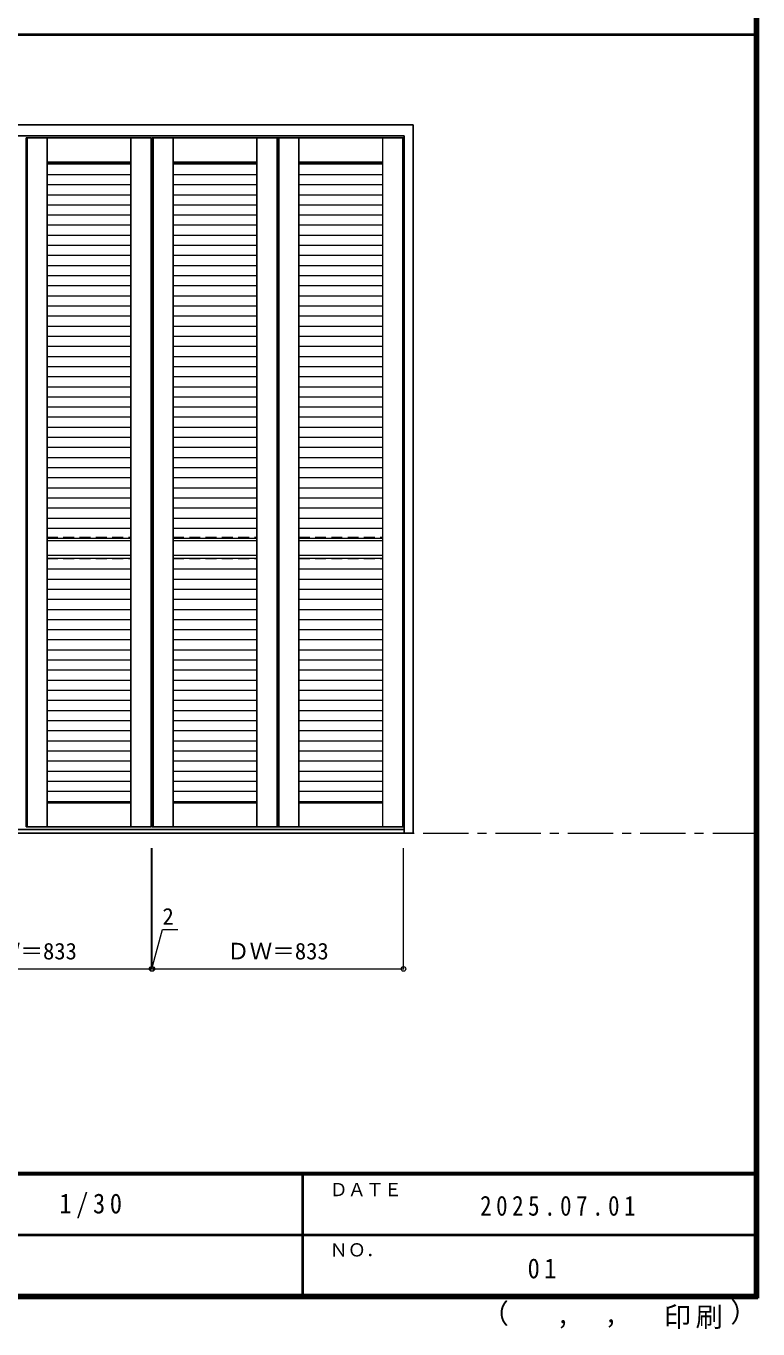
# Model space of a CAD drawing. Units: millimetres, scale not verified. Extents: x -6000 to 5700, y -4307 to 4260.
# Drawn here: x 3273 to 5700, y -4307 to 12 of the extents above; entities that cross this region are included whole.
import ezdxf
from ezdxf.enums import TextEntityAlignment as Align

# ---------------------------------------------------------------- set-up
doc = ezdxf.new("R2010")
doc.units = ezdxf.units.MM
doc.header["$LTSCALE"] = 30
doc.header["$PDMODE"] = 32
doc.header["$PDSIZE"] = 15
doc.linetypes.add('CHAIN1', pattern=[8, 5, -1, 1, -1])
doc.linetypes.add('DASHED1', pattern=[1.8, 1.2, -0.6])
for name, color, linetype, lineweight in [('0-1_通り芯', 7, 'CHAIN1', 18), ('0-2_扉', 3, 'Continuous', 25), ('0-3_仕上げ', 7, 'Continuous', 18), ('0-4_枠', 3, 'Continuous', 25), ('0-B_寸法', 4, 'Continuous', 9), ('F-1_枠', 6, 'Continuous', 40)]:
    doc.layers.add(name, color=color, linetype=linetype, lineweight=lineweight)
doc.layers.add('F-A_文字', color=7, linetype='Continuous')
doc.styles.add('ＭＳ ゴシック', font='')
doc.styles.get('ＭＳ ゴシック').set_extended_font_data('MS Gothic')

msp = doc.modelspace()

# ---------------------------------------------------------------- linework, layer by layer
at = {"layer": '0-1_通り芯'}
msp.add_line((-5490, -2663.5), (5700, -2663.5), dxfattribs=at)
at = {"layer": '0-2_扉'}
for p, q in [((3273.76, -359), (3273.76, -2643)), ((3273.76, -359), (3689.76, -359)), ((3689.76, -359), (3689.76, -2643)), ((3691.76, -359), (3691.76, -2643)), ((3691.76, -359), (4107.76, -359)), ((4107.76, -359), (4107.76, -2643)), ((4108.76, -359), (4524.76, -359)), ((4108.76, -359), (4108.76, -2643)), ((4524.76, -359), (4524.76, -2643)), ((3273.76, -2643), (3689.76, -2643)), ((3691.76, -2643), (4107.76, -2643)), ((4108.76, -2643), (4524.76, -2643))]:
    msp.add_line(p, q, dxfattribs=at)
at = {"layer": '0-3_仕上げ'}
for p, q in [((3276.76, -359), (3276.76, -2643)), ((3341.76, -359), (3341.76, -2643)), ((3342.76, -359), (3342.76, -2643)), ((3620.76, -2643), (3620.76, -359)), ((3621.76, -2643), (3621.76, -359)), ((3686.76, -359), (3686.76, -2643)), ((3689.76, -2643), (3689.76, -359)), ((3694.76, -359), (3694.76, -2643)), ((3759.76, -359), (3759.76, -2643)), ((3760.76, -359), (3760.76, -2643)), ((4038.76, -2643), (4038.76, -359)), ((4039.76, -2643), (4039.76, -359)), ((4104.76, -359), (4104.76, -2643)), ((4107.76, -2643), (4107.76, -359)), ((4111.76, -359), (4111.76, -2643)), ((4176.76, -359), (4176.76, -2643)), ((4177.76, -359), (4177.76, -2643)), ((4455.76, -2643), (4455.76, -359)), ((4456.76, -2643), (4456.76, -359)), ((4521.76, -359), (4521.76, -2643)), ((4524.76, -2643), (4524.76, -359)), ((3620.76, -439), (3342.76, -439)), ((3620.76, -442), (3342.76, -442)), ((3342.76, -444.96), (3620.76, -444.96)), ((4038.76, -439), (3760.76, -439)), ((4038.76, -442), (3760.76, -442)), ((3760.76, -444.96), (4038.76, -444.96)), ((4455.76, -439), (4177.76, -439)), ((4455.76, -442), (4177.76, -442)), ((4177.76, -444.96), (4455.76, -444.96)), ((3620.76, -481.03), (3342.76, -481.03)), ((3620.76, -514.53), (3342.76, -514.53)), ((4038.76, -481.03), (3760.76, -481.03)), ((4038.76, -514.53), (3760.76, -514.53)), ((4455.76, -481.03), (4177.76, -481.03)), ((4455.76, -514.53), (4177.76, -514.53)), ((3620.76, -548.03), (3342.76, -548.03)), ((4038.76, -548.03), (3760.76, -548.03)), ((4455.76, -548.03), (4177.76, -548.03)), ((3620.76, -581.53), (3342.76, -581.53)), ((4038.76, -581.53), (3760.76, -581.53)), ((4455.76, -581.53), (4177.76, -581.53)), ((3620.76, -615.03), (3342.76, -615.03)), ((4038.76, -615.03), (3760.76, -615.03)), ((4455.76, -615.03), (4177.76, -615.03)), ((3620.76, -648.53), (3342.76, -648.53)), ((3620.76, -682.03), (3342.76, -682.03)), ((4038.76, -648.53), (3760.76, -648.53)), ((4038.76, -682.03), (3760.76, -682.03)), ((4455.76, -648.53), (4177.76, -648.53)), ((4455.76, -682.03), (4177.76, -682.03)), ((3620.76, -715.53), (3342.76, -715.53)), ((4038.76, -715.53), (3760.76, -715.53)), ((4455.76, -715.53), (4177.76, -715.53)), ((3620.76, -749.03), (3342.76, -749.03)), ((4038.76, -749.03), (3760.76, -749.03)), ((4455.76, -749.03), (4177.76, -749.03)), ((3620.76, -782.53), (3342.76, -782.53)), ((3620.76, -816.03), (3342.76, -816.03)), ((4038.76, -782.53), (3760.76, -782.53)), ((4038.76, -816.03), (3760.76, -816.03)), ((4455.76, -782.53), (4177.76, -782.53)), ((4455.76, -816.03), (4177.76, -816.03)), ((3620.76, -849.53), (3342.76, -849.53)), ((4038.76, -849.53), (3760.76, -849.53)), ((4455.76, -849.53), (4177.76, -849.53)), ((3620.76, -883.03), (3342.76, -883.03)), ((4038.76, -883.03), (3760.76, -883.03)), ((4455.76, -883.03), (4177.76, -883.03)), ((3620.76, -916.53), (3342.76, -916.53)), ((3620.76, -950.03), (3342.76, -950.03)), ((4038.76, -916.53), (3760.76, -916.53)), ((4038.76, -950.03), (3760.76, -950.03)), ((4455.76, -916.53), (4177.76, -916.53)), ((4455.76, -950.03), (4177.76, -950.03)), ((3620.76, -983.53), (3342.76, -983.53)), ((4038.76, -983.53), (3760.76, -983.53)), ((4455.76, -983.53), (4177.76, -983.53)), ((3620.76, -1017.03), (3342.76, -1017.03)), ((4038.76, -1017.03), (3760.76, -1017.03)), ((4455.76, -1017.03), (4177.76, -1017.03)), ((3620.76, -1050.53), (3342.76, -1050.53)), ((4038.76, -1050.53), (3760.76, -1050.53)), ((4455.76, -1050.53), (4177.76, -1050.53)), ((3620.76, -1084.03), (3342.76, -1084.03)), ((3620.76, -1117.53), (3342.76, -1117.53)), ((4038.76, -1084.03), (3760.76, -1084.03)), ((4038.76, -1117.53), (3760.76, -1117.53)), ((4455.76, -1084.03), (4177.76, -1084.03)), ((4455.76, -1117.53), (4177.76, -1117.53)), ((3620.76, -1151.03), (3342.76, -1151.03)), ((4038.76, -1151.03), (3760.76, -1151.03)), ((4455.76, -1151.03), (4177.76, -1151.03)), ((3620.76, -1184.53), (3342.76, -1184.53)), ((4038.76, -1184.53), (3760.76, -1184.53)), ((4455.76, -1184.53), (4177.76, -1184.53)), ((3620.76, -1218.03), (3342.76, -1218.03)), ((3620.76, -1251.53), (3342.76, -1251.53)), ((4038.76, -1218.03), (3760.76, -1218.03)), ((4038.76, -1251.53), (3760.76, -1251.53)), ((4455.76, -1218.03), (4177.76, -1218.03)), ((4455.76, -1251.53), (4177.76, -1251.53)), ((3620.76, -1285.03), (3342.76, -1285.03)), ((4038.76, -1285.03), (3760.76, -1285.03)), ((4455.76, -1285.03), (4177.76, -1285.03)), ((3620.76, -1318.53), (3342.76, -1318.53)), ((4038.76, -1318.53), (3760.76, -1318.53)), ((4455.76, -1318.53), (4177.76, -1318.53)), ((3620.76, -1352.03), (3342.76, -1352.03)), ((4038.76, -1352.03), (3760.76, -1352.03)), ((4455.76, -1352.03), (4177.76, -1352.03)), ((3620.76, -1385.53), (3342.76, -1385.53)), ((3620.76, -1419.03), (3342.76, -1419.03)), ((4038.76, -1385.53), (3760.76, -1385.53)), ((4038.76, -1419.03), (3760.76, -1419.03)), ((4455.76, -1385.53), (4177.76, -1385.53)), ((4455.76, -1419.03), (4177.76, -1419.03)), ((3620.76, -1452.53), (3342.76, -1452.53)), ((4038.76, -1452.53), (3760.76, -1452.53)), ((4455.76, -1452.53), (4177.76, -1452.53)), ((3620.76, -1486.03), (3342.76, -1486.03)), ((4038.76, -1486.03), (3760.76, -1486.03)), ((4455.76, -1486.03), (4177.76, -1486.03)), ((3620.76, -1519.53), (3342.76, -1519.53)), ((3620.76, -1553.03), (3342.76, -1553.03)), ((4038.76, -1519.53), (3760.76, -1519.53)), ((4038.76, -1553.03), (3760.76, -1553.03)), ((4455.76, -1519.53), (4177.76, -1519.53)), ((4455.76, -1553.03), (4177.76, -1553.03)), ((3620.76, -1586.53), (3342.76, -1586.53)), ((4038.76, -1586.53), (3760.76, -1586.53)), ((4455.76, -1586.53), (4177.76, -1586.53)), ((3620.76, -1620.03), (3342.76, -1620.03)), ((4038.76, -1620.03), (3760.76, -1620.03)), ((4455.76, -1620.03), (4177.76, -1620.03)), ((3620.76, -1653.53), (3342.76, -1653.53)), ((4038.76, -1653.53), (3760.76, -1653.53)), ((4455.76, -1653.53), (4177.76, -1653.53)), ((3620.76, -1687.03), (3342.76, -1687.03)), ((3342.76, -1693), (3620.76, -1693)), ((4038.76, -1687.03), (3760.76, -1687.03)), ((3760.76, -1693), (4038.76, -1693)), ((4455.76, -1687.03), (4177.76, -1687.03)), ((4177.76, -1693), (4455.76, -1693)), ((3342.76, -1742.41), (3620.76, -1742.41)), ((3342.76, -1751.46), (3620.76, -1751.46)), ((3760.76, -1742.41), (4038.76, -1742.41)), ((3760.76, -1751.46), (4038.76, -1751.46)), ((4177.76, -1742.41), (4455.76, -1742.41)), ((4177.76, -1751.46), (4455.76, -1751.46)), ((3342.76, -1787.54), (3620.76, -1787.54)), ((3760.76, -1787.54), (4038.76, -1787.54)), ((4177.76, -1787.54), (4455.76, -1787.54)), ((3342.76, -1821.03), (3620.76, -1821.03)), ((3342.76, -1854.53), (3620.76, -1854.53)), ((3760.76, -1821.03), (4038.76, -1821.03)), ((3760.76, -1854.53), (4038.76, -1854.53)), ((4177.76, -1821.03), (4455.76, -1821.03)), ((4177.76, -1854.53), (4455.76, -1854.53)), ((3342.76, -1888.03), (3620.76, -1888.03)), ((3760.76, -1888.03), (4038.76, -1888.03)), ((4177.76, -1888.03), (4455.76, -1888.03)), ((3342.76, -1921.54), (3620.76, -1921.54)), ((3760.76, -1921.54), (4038.76, -1921.54)), ((4177.76, -1921.54), (4455.76, -1921.54)), ((3342.76, -1955.04), (3620.76, -1955.04)), ((3760.76, -1955.04), (4038.76, -1955.04)), ((4177.76, -1955.04), (4455.76, -1955.04)), ((3342.76, -1988.54), (3620.76, -1988.54)), ((3342.76, -2022.04), (3620.76, -2022.04)), ((3760.76, -1988.54), (4038.76, -1988.54)), ((3760.76, -2022.04), (4038.76, -2022.04)), ((4177.76, -1988.54), (4455.76, -1988.54)), ((4177.76, -2022.04), (4455.76, -2022.04)), ((3342.76, -2055.54), (3620.76, -2055.54)), ((3760.76, -2055.54), (4038.76, -2055.54)), ((4177.76, -2055.54), (4455.76, -2055.54)), ((3342.76, -2089.04), (3620.76, -2089.04)), ((3760.76, -2089.04), (4038.76, -2089.04)), ((4177.76, -2089.04), (4455.76, -2089.04)), ((3342.76, -2122.54), (3620.76, -2122.54)), ((3342.76, -2156.04), (3620.76, -2156.04)), ((3760.76, -2122.54), (4038.76, -2122.54)), ((3760.76, -2156.04), (4038.76, -2156.04)), ((4177.76, -2122.54), (4455.76, -2122.54)), ((4177.76, -2156.04), (4455.76, -2156.04)), ((3342.76, -2189.54), (3620.76, -2189.54)), ((3760.76, -2189.54), (4038.76, -2189.54)), ((4177.76, -2189.54), (4455.76, -2189.54)), ((3342.76, -2223.04), (3620.76, -2223.04)), ((3760.76, -2223.04), (4038.76, -2223.04)), ((4177.76, -2223.04), (4455.76, -2223.04)), ((3342.76, -2256.54), (3620.76, -2256.54)), ((3760.76, -2256.54), (4038.76, -2256.54)), ((4177.76, -2256.54), (4455.76, -2256.54)), ((3342.76, -2290.04), (3620.76, -2290.04)), ((3342.76, -2323.53), (3620.76, -2323.53)), ((3760.76, -2290.04), (4038.76, -2290.04)), ((3760.76, -2323.53), (4038.76, -2323.53)), ((4177.76, -2290.04), (4455.76, -2290.04)), ((4177.76, -2323.53), (4455.76, -2323.53)), ((3342.76, -2357.03), (3620.76, -2357.03)), ((3760.76, -2357.03), (4038.76, -2357.03)), ((4177.76, -2357.03), (4455.76, -2357.03)), ((3342.76, -2390.53), (3620.76, -2390.53)), ((3760.76, -2390.53), (4038.76, -2390.53)), ((4177.76, -2390.53), (4455.76, -2390.53)), ((3342.76, -2424.04), (3620.76, -2424.04)), ((3342.76, -2457.54), (3620.76, -2457.54)), ((3760.76, -2424.04), (4038.76, -2424.04)), ((3760.76, -2457.54), (4038.76, -2457.54)), ((4177.76, -2424.04), (4455.76, -2424.04)), ((4177.76, -2457.54), (4455.76, -2457.54)), ((3342.76, -2491.04), (3620.76, -2491.04)), ((3760.76, -2491.04), (4038.76, -2491.04)), ((4177.76, -2491.04), (4455.76, -2491.04)), ((3342.76, -2524.54), (3620.76, -2524.54)), ((3760.76, -2524.54), (4038.76, -2524.54)), ((4177.76, -2524.54), (4455.76, -2524.54)), ((3342.76, -2558.04), (3620.76, -2558.04)), ((3342.76, -2560), (3620.76, -2560)), ((3342.76, -2563), (3620.76, -2563)), ((3760.76, -2558.04), (4038.76, -2558.04)), ((3760.76, -2560), (4038.76, -2560)), ((3760.76, -2563), (4038.76, -2563)), ((4177.76, -2558.04), (4455.76, -2558.04)), ((4177.76, -2560), (4455.76, -2560)), ((4177.76, -2563), (4455.76, -2563))]:
    msp.add_line(p, q, dxfattribs=at)
at = {"layer": '0-3_仕上げ', "linetype": 'DASHED1'}
for p, q in [((3342.76, -1682.67), (3620.76, -1682.67)), ((3760.76, -1682.67), (4038.76, -1682.67)), ((4177.76, -1682.67), (4455.76, -1682.67)), ((3342.76, -1752.67), (3620.76, -1752.67)), ((3760.76, -1752.67), (4038.76, -1752.67)), ((4177.76, -1752.67), (4455.76, -1752.67))]:
    msp.add_line(p, q, dxfattribs=at)
at = {"layer": '0-4_枠'}
for p, q in [((1154.26, -315.5), (4557.26, -315.5)), ((4557.26, -2663.5), (4557.26, -315.5)), ((1184.26, -351.5), (4527.26, -351.5)), ((4527.26, -2663.5), (4527.26, -351.5)), ((1154.26, -2663.5), (4557.26, -2663.5)), ((1184.26, -2651.5), (4527.26, -2651.5))]:
    msp.add_line(p, q, dxfattribs=at)
at = {"layer": '0-B_寸法'}
for p, q in [((3689.76, -3113.5), (3689.76, -2713.5)), ((3691.76, -3113.5), (3691.76, -2713.5)), ((4524.76, -3113.5), (4524.76, -2713.5)), ((3690.76, -3113.5), (3725.71, -2983.07)), ((3725.71, -2983.07), (3776.49, -2983.07)), ((2856.76, -3113.5), (3689.76, -3113.5)), ((3689.76, -3113.5), (3691.76, -3113.5)), ((3691.76, -3113.5), (4524.76, -3113.5))]:
    msp.add_line(p, q, dxfattribs=at)
at = {"layer": '0-B_寸法', "color": 7}
for p in [(3689.76, -3113.5), (3691.76, -3113.5), (4524.76, -3113.5)]:
    msp.add_point(p, dxfattribs=at)
at = {"layer": 'F-1_枠'}
for p, q in [((5690, 4175), (5690, -4205)), ((5695, 4175), (5695, -4205)), ((5700, 4175), (5700, -4205)), ((-6000, -15.5), (5700, -15.5)), ((5700, -3790), (-6000, -3790)), ((5700, -3795), (-6000, -3795)), ((4190, -3795), (4190, -4195)), ((-150, -3995), (5690, -3995.01)), ((5700, -4195), (-6000, -4195)), ((5700, -4200), (-6000, -4200)), ((5700, -4205), (-6000, -4205))]:
    msp.add_line(p, q, dxfattribs=at)

# ---------------------------------------------------------------- texts
at = {"layer": '0-B_寸法', "color": 7, "style": 'ＭＳ ゴシック'}
for s, p in [('2', (3725.71, -2983.07)), ('ＤＷ＝833', (3104.51, -3098.5)), ('ＤＷ＝833', (3939.51, -3098.5))]:
    msp.add_text(s, height=54.99, dxfattribs=at).set_placement(p, align=Align.BOTTOM_LEFT)
at = {"layer": 'F-A_文字', "style": 'ＭＳ ゴシック'}
for s, height, p in [('ＤＡＴＥ', 43.99, (4280, -3880)), ('ＮＯ．', 43.99, (4280, -4080)), ('（', 65.98, (4784.03, -4308.31)), ('）', 65.98, (5608.4, -4304.13)), (',', 65.98, (5190.2, -4305.53)), (',', 65.98, (5031.28, -4308.31))]:
    msp.add_text(s, height=height, dxfattribs=at).set_placement(p, align=Align.BOTTOM_LEFT)
at = {"layer": 'F-A_文字', "char_height": 65.98, "attachment_point": 7, "style": 'ＭＳ ゴシック'}
for s, insert in [('\\T1.38;\\W0.9;1/30', (3383.75, -3940)), ('\\T1.39;\\W0.85;2025.07.01', (4778.75, -3932.5)), ('\\T1.36;\\W0.9;01', (4936.25, -4140)), ('\\T1.17;印刷', (5388.15, -4306.92))]:
    msp.add_mtext(s, dxfattribs=dict(at, insert=insert))

doc.saveas('drawing.dxf')
